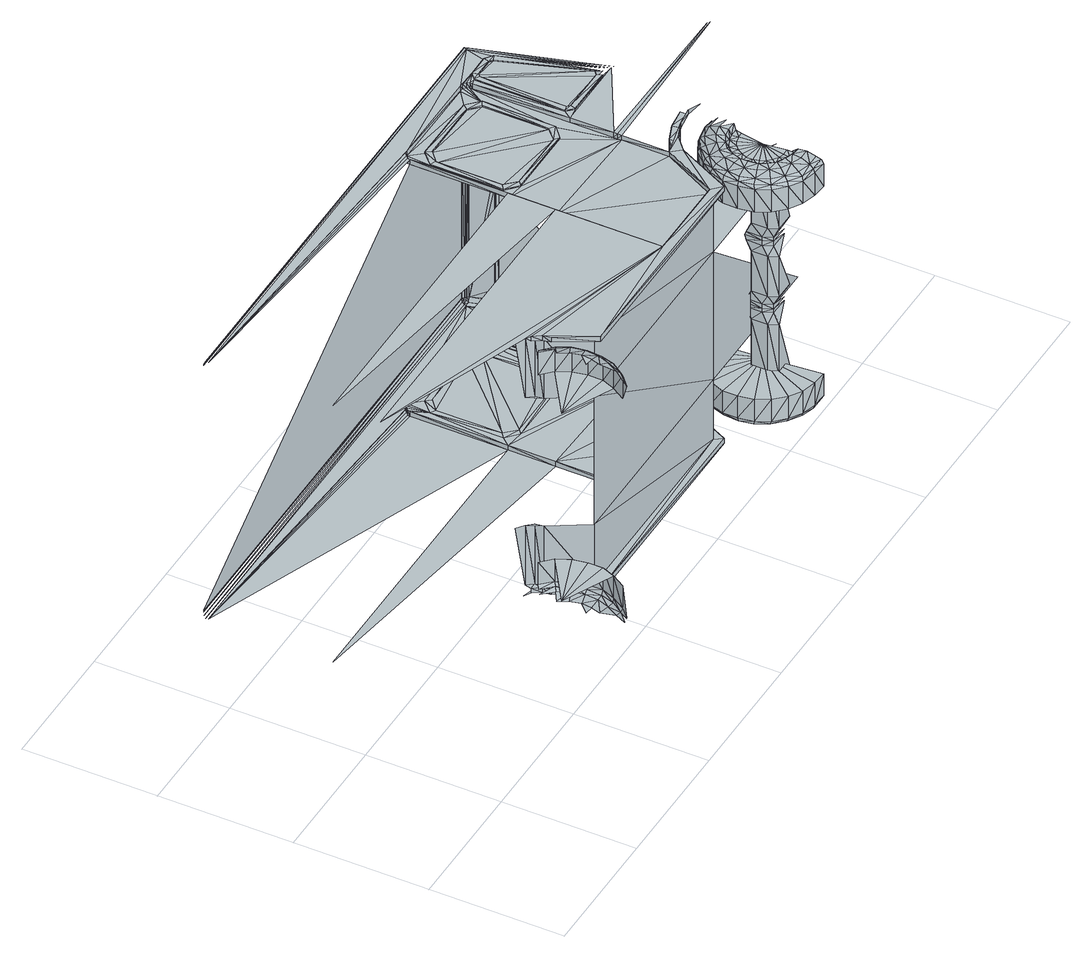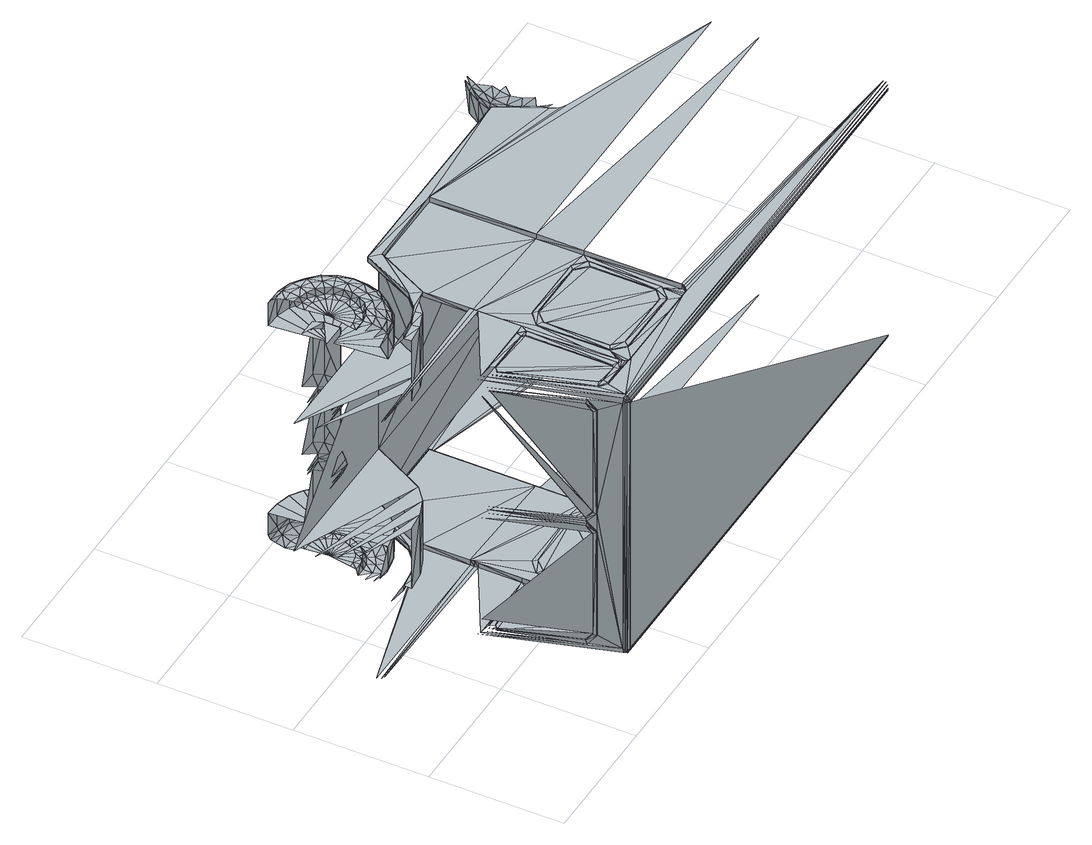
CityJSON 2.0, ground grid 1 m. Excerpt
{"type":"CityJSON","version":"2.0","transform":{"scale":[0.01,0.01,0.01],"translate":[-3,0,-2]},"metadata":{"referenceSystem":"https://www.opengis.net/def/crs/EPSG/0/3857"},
"CityObjects":{
"object1":{"type":"GenericCityObject","geometry":[{"type":"MultiSurface","lod":"3","boundaries":[[[0,1,2]],[[3,4,5]],[[2,6,7]],[[8,5,9]],[[6,10,7]],[[11,8,9]],[[2,12,0]],[[13,5,4]],[[14,0,12]],[[4,15,13]],[[16,2,7]],[[5,17,9]],[[18,19,20]],[[21,22,23]],[[20,7,10]],[[9,23,11]],[[24,25,26]],[[27,28,29]],[[30,15,29]],[[14,31,26]],[[12,2,32]],[[5,13,33]],[[15,30,13]],[[31,14,12]],[[2,16,32]],[[17,5,33]],[[18,34,19]],[[35,22,21]],[[7,20,16]],[[23,9,17]],[[31,24,26]],[[28,30,29]],[[18,36,37]],[[38,22,39]],[[18,37,34]],[[39,22,35]],[[40,12,32]],[[13,41,33]],[[42,43,24]],[[44,45,28]],[[46,47,43]],[[48,49,44]],[[50,32,16]],[[33,51,17]],[[12,40,31]],[[41,13,30]],[[19,16,20]],[[17,21,23]],[[24,31,42]],[[30,28,45]],[[47,46,52]],[[49,48,53]],[[40,42,31]],[[45,41,30]],[[32,50,40]],[[51,33,41]],[[54,55,52]],[[56,57,53]],[[43,42,46]],[[45,44,49]],[[16,19,50]],[[21,17,51]],[[58,59,60]],[[61,62,63]],[[59,64,60]],[[65,61,63]],[[46,54,52]],[[57,49,53]],[[50,66,40]],[[67,51,41]],[[59,58,54]],[[62,61,57]],[[42,68,46]],[[69,45,49]],[[42,40,66]],[[41,45,67]],[[51,35,21]],[[34,50,19]],[[70,71,72]],[[73,74,75]],[[64,59,36]],[[61,65,38]],[[68,42,66]],[[45,69,67]],[[54,46,68]],[[49,57,69]],[[68,59,54]],[[61,69,57]],[[71,70,76]],[[74,73,77]],[[76,78,79]],[[77,80,81]],[[82,83,84]],[[85,86,87]],[[66,50,88]],[[51,67,89]],[[78,76,70]],[[80,77,73]],[[50,34,88]],[[35,51,89]],[[88,68,66]],[[69,89,67]],[[90,71,76]],[[75,91,73]],[[92,76,79]],[[73,93,80]],[[94,36,59]],[[38,95,61]],[[71,90,83]],[[91,75,87]],[[59,68,94]],[[69,61,95]],[[37,88,34]],[[89,39,35]],[[96,87,86]],[[90,84,83]],[[97,81,80]],[[98,79,78]],[[68,88,94]],[[89,69,95]],[[36,94,37]],[[95,38,39]],[[81,99,77]],[[100,101,84]],[[88,37,94]],[[39,89,95]],[[76,92,90]],[[93,73,91]],[[96,86,102]],[[87,96,91]],[[84,90,100]],[[100,92,101]],[[91,102,93]],[[92,100,90]],[[102,91,96]],[[78,70,98]],[[103,80,93]],[[79,104,92]],[[105,93,102]],[[104,101,92]],[[81,97,99]],[[79,98,106]],[[80,103,97]],[[104,79,106]],[[93,105,103]],[[101,104,107]],[[108,109,72]],[[110,111,112]],[[72,109,70]],[[70,109,98]],[[113,114,115]],[[114,116,115]],[[116,117,115]],[[117,118,115]],[[119,120,121]],[[122,99,97]],[[123,106,98]],[[124,97,103]],[[106,125,104]],[[111,74,112]],[[126,105,107]],[[127,103,105]],[[125,107,104]],[[74,77,112]],[[77,99,112]],[[128,110,112]],[[129,119,121]],[[130,128,131]],[[132,133,134]],[[134,121,135]],[[99,136,112]],[[135,121,137]],[[137,121,138]],[[138,121,120]],[[139,128,112]],[[109,140,141]],[[98,109,123]],[[112,142,139]],[[143,109,141]],[[128,139,144]],[[140,109,132]],[[144,131,128]],[[132,145,140]],[[97,124,122]],[[125,106,146]],[[105,126,127]],[[103,127,124]],[[107,125,126]],[[99,122,136]],[[106,123,146]],[[139,142,144]],[[147,115,118]],[[131,144,148]],[[145,132,134]],[[141,140,143]],[[149,150,145]],[[134,151,145]],[[148,113,131]],[[152,149,145]],[[153,148,154]],[[154,155,153]],[[156,148,153]],[[151,152,145]],[[157,153,155]],[[155,154,158]],[[155,159,160]],[[161,149,162]],[[152,162,149]],[[159,155,158]],[[149,161,150]],[[159,163,160]],[[164,155,160]],[[142,112,165]],[[109,143,166]],[[167,160,163]],[[163,159,168]],[[112,136,165]],[[144,169,148]],[[151,134,135]],[[113,148,170]],[[109,166,123]],[[170,148,156]],[[142,171,144]],[[153,157,156]],[[155,164,157]],[[135,172,151]],[[173,113,170]],[[162,152,174]],[[172,152,151]],[[172,135,137]],[[113,173,114]],[[160,167,164]],[[173,170,156]],[[137,175,172]],[[176,114,173]],[[175,152,172]],[[176,173,156]],[[175,137,138]],[[114,176,116]],[[177,176,156]],[[178,152,175]],[[138,178,175]],[[177,116,176]],[[148,169,154]],[[179,177,156]],[[180,156,157]],[[178,138,120]],[[116,177,117]],[[181,152,178]],[[182,158,154]],[[164,180,157]],[[183,174,152]],[[179,117,177]],[[120,181,178]],[[184,179,156]],[[185,159,158]],[[186,163,168]],[[187,150,161]],[[188,164,167]],[[117,179,118]],[[181,120,119]],[[183,152,181]],[[189,168,159]],[[171,169,144]],[[156,180,184]],[[163,186,167]],[[180,164,190]],[[174,183,191]],[[174,192,162]],[[164,188,190]],[[162,193,161]],[[140,145,194]],[[143,140,195]],[[165,171,142]],[[195,166,143]],[[145,150,194]],[[136,196,165]],[[197,126,125]],[[198,124,127]],[[124,199,122]],[[200,125,146]],[[167,201,188]],[[199,136,122]],[[202,146,123]],[[184,203,179]],[[192,174,191]],[[204,118,179]],[[119,205,181]],[[206,180,190]],[[207,184,180]],[[208,190,188]],[[209,191,183]],[[210,211,212]],[[213,214,215]],[[216,212,211]],[[215,217,213]],[[211,210,218]],[[214,213,219]],[[212,220,210]],[[221,215,214]],[[220,212,222]],[[215,221,223]],[[123,166,202]],[[212,216,224]],[[217,215,225]],[[212,226,222]],[[227,215,223]],[[228,218,210]],[[219,229,214]],[[226,212,224]],[[215,227,225]],[[195,140,194]],[[220,228,210]],[[229,221,214]],[[230,220,222]],[[221,231,223]],[[226,230,222]],[[231,227,223]],[[225,232,217]],[[233,224,216]],[[227,234,225]],[[235,226,224]],[[218,228,236]],[[229,219,237]],[[150,187,238]],[[168,189,186]],[[220,230,239]],[[231,221,240]],[[228,220,241]],[[221,229,242]],[[243,244,147]],[[158,182,185]],[[159,185,189]],[[129,121,245]],[[245,246,247]],[[230,226,248]],[[227,231,249]],[[250,251,243]],[[247,252,253]],[[254,220,239]],[[221,255,240]],[[256,257,258]],[[253,259,258]],[[255,221,242]],[[220,254,241]],[[260,261,250]],[[257,262,260]],[[224,233,235]],[[232,225,234]],[[237,263,229]],[[264,236,228]],[[154,169,182]],[[226,235,265]],[[234,227,266]],[[161,267,187]],[[171,165,268]],[[166,195,269]],[[226,270,248]],[[271,227,249]],[[272,228,241]],[[229,273,242]],[[230,274,239]],[[275,231,240]],[[270,226,265]],[[227,271,266]],[[165,196,268]],[[276,230,248]],[[231,277,249]],[[254,272,241]],[[273,255,242]],[[274,254,239]],[[255,275,240]],[[150,238,194]],[[166,269,202]],[[278,235,233]],[[234,279,232]],[[201,167,186]],[[280,265,235]],[[266,281,234]],[[236,264,282]],[[263,237,283]],[[270,276,248]],[[277,271,249]],[[228,272,264]],[[273,229,263]],[[126,197,284]],[[124,198,285]],[[199,124,285]],[[125,200,197]],[[274,230,286]],[[231,275,287]],[[136,199,196]],[[146,202,200]],[[230,276,286]],[[277,231,287]],[[288,270,265]],[[271,289,266]],[[183,181,209]],[[290,211,218]],[[213,291,219]],[[290,216,211]],[[217,291,213]],[[279,234,281]],[[235,278,280]],[[272,254,292]],[[255,273,293]],[[275,255,294]],[[254,274,295]],[[296,282,264]],[[283,297,263]],[[265,280,288]],[[281,266,289]],[[290,218,236]],[[219,291,237]],[[272,296,264]],[[297,273,263]],[[290,233,216]],[[232,291,217]],[[298,274,286]],[[275,299,287]],[[300,127,126]],[[276,298,286]],[[299,277,287]],[[254,301,292]],[[302,255,293]],[[276,270,303]],[[271,277,304]],[[301,254,295]],[[255,302,294]],[[270,288,305]],[[289,271,306]],[[307,272,292]],[[273,308,293]],[[274,309,295]],[[310,275,294]],[[311,280,278]],[[281,312,279]],[[270,313,303]],[[314,271,304]],[[313,270,305]],[[271,314,306]],[[299,275,315]],[[274,298,316]],[[280,317,288]],[[318,281,289]],[[297,283,319]],[[282,296,320]],[[290,236,282]],[[237,291,283]],[[321,276,303]],[[277,322,304]],[[268,169,171]],[[195,323,269]],[[298,276,324]],[[277,299,325]],[[301,307,292]],[[308,302,293]],[[309,274,316]],[[275,310,315]],[[309,301,295]],[[302,310,294]],[[290,278,233]],[[279,291,232]],[[296,272,326]],[[273,297,327]],[[193,162,192]],[[328,186,189]],[[272,307,326]],[[308,273,327]],[[276,321,324]],[[322,277,325]],[[267,161,193]],[[329,316,298]],[[315,330,299]],[[288,331,305]],[[332,289,306]],[[313,321,303]],[[322,314,304]],[[333,298,324]],[[299,334,325]],[[196,335,268]],[[336,188,201]],[[337,189,185]],[[187,338,238]],[[298,333,329]],[[334,299,330]],[[316,329,339]],[[330,315,340]],[[341,185,182]],[[321,333,324]],[[334,322,325]],[[331,313,305]],[[314,332,306]],[[342,316,339]],[[315,343,340]],[[316,342,309]],[[343,315,310]],[[344,285,198]],[[345,284,197]],[[285,346,199]],[[347,197,200]],[[280,311,348]],[[312,281,349]],[[346,196,199]],[[350,200,202]],[[317,280,348]],[[281,318,349]],[[284,300,126]],[[351,198,127]],[[319,352,297]],[[353,320,296]],[[329,354,339]],[[355,330,340]],[[342,356,309]],[[357,343,310]],[[331,288,317]],[[289,332,318]],[[301,309,356]],[[310,302,357]],[[358,296,326]],[[297,359,327]],[[360,329,333]],[[330,361,334]],[[356,362,301]],[[363,357,302]],[[169,268,364]],[[323,195,194]],[[354,342,339]],[[343,355,340]],[[333,321,365]],[[322,334,366]],[[190,208,206]],[[307,358,326]],[[359,308,327]],[[290,282,320]],[[283,291,319]],[[365,360,333]],[[361,366,334]],[[186,328,201]],[[307,301,362]],[[302,308,363]],[[202,269,350]],[[367,365,321]],[[366,368,322]],[[290,311,278]],[[312,291,279]],[[191,209,192]],[[189,337,328]],[[338,187,267]],[[238,338,194]],[[188,336,208]],[[321,313,367]],[[314,322,368]],[[180,206,207]],[[354,329,369]],[[330,355,370]],[[329,360,369]],[[361,330,370]],[[356,342,371]],[[343,357,372]],[[182,169,341]],[[194,373,323]],[[364,374,169]],[[184,207,203]],[[373,194,375]],[[374,364,376]],[[185,341,337]],[[342,354,377]],[[355,343,378]],[[375,379,373]],[[376,380,374]],[[381,348,311]],[[349,382,312]],[[342,383,371]],[[384,343,372]],[[335,385,268]],[[386,147,118]],[[387,317,348]],[[318,388,349]],[[313,331,389]],[[332,314,390]],[[379,375,391]],[[380,376,392]],[[365,367,393]],[[368,366,394]],[[313,395,367]],[[396,314,368]],[[308,397,363]],[[398,307,362]],[[399,356,371]],[[357,400,372]],[[360,365,401]],[[366,361,402]],[[383,342,377]],[[343,384,378]],[[320,353,403]],[[352,319,404]],[[405,331,317]],[[332,406,318]],[[296,358,353]],[[359,297,352]],[[362,356,407]],[[357,363,408]],[[346,285,409]],[[197,347,345]],[[196,346,335]],[[200,350,347]],[[285,344,409]],[[284,345,410]],[[181,205,209]],[[411,365,393]],[[366,412,394]],[[395,313,389]],[[314,396,390]],[[412,366,402]],[[365,411,401]],[[395,393,367]],[[394,396,368]],[[383,399,371]],[[400,384,372]],[[356,399,407]],[[400,357,408]],[[358,307,413]],[[308,359,414]],[[391,415,379]],[[392,416,380]],[[307,398,413]],[[397,308,414]],[[417,201,328]],[[418,411,393]],[[412,419,394]],[[420,362,407]],[[363,421,408]],[[331,422,389]],[[423,332,390]],[[193,338,267]],[[424,354,369]],[[355,425,370]],[[290,320,403]],[[319,291,404]],[[424,369,360]],[[370,425,361]],[[426,427,428]],[[429,430,431]],[[432,433,434]],[[424,377,354]],[[378,425,355]],[[382,291,312]],[[290,381,311]],[[435,434,433]],[[436,428,427]],[[437,431,430]],[[427,426,438]],[[430,429,439]],[[433,432,440]],[[179,203,204]],[[393,395,418]],[[396,394,419]],[[433,441,442]],[[443,428,444]],[[445,434,446]],[[430,447,448]],[[448,437,430]],[[449,446,434]],[[450,444,428]],[[442,435,433]],[[441,433,440]],[[428,443,426]],[[434,445,432]],[[447,430,439]],[[348,381,387]],[[382,349,388]],[[422,395,389]],[[396,423,390]],[[361,425,402]],[[424,360,401]],[[451,407,399]],[[408,452,400]],[[453,328,337]],[[454,446,455]],[[448,454,455]],[[442,456,457]],[[456,444,457]],[[317,387,405]],[[388,318,406]],[[399,383,458]],[[384,400,459]],[[362,420,398]],[[421,363,397]],[[424,383,377]],[[384,425,378]],[[457,460,442]],[[461,457,444]],[[455,462,448]],[[463,455,446]],[[446,454,445]],[[454,448,447]],[[456,442,441]],[[444,456,443]],[[464,403,353]],[[404,465,352]],[[466,337,341]],[[358,464,353]],[[465,359,352]],[[331,405,467]],[[406,332,468]],[[458,451,399]],[[452,459,400]],[[434,435,449]],[[428,436,450]],[[431,437,469]],[[413,470,358]],[[471,414,359]],[[422,331,467]],[[332,423,468]],[[374,472,169]],[[473,418,395]],[[419,474,396]],[[424,401,411]],[[402,425,412]],[[411,418,475]],[[419,412,476]],[[415,391,477]],[[416,392,478]],[[350,269,479]],[[437,448,462]],[[446,449,463]],[[444,450,461]],[[435,442,460]],[[380,472,374]],[[338,480,194]],[[407,451,420]],[[452,408,421]],[[398,481,413]],[[482,397,414]],[[483,335,346]],[[479,347,350]],[[424,458,383]],[[459,425,384]],[[409,483,346]],[[484,345,347]],[[460,457,485]],[[457,461,485]],[[462,455,486]],[[455,463,486]],[[487,427,438]],[[488,409,344]],[[489,410,345]],[[490,440,432]],[[491,438,426]],[[492,439,429]],[[118,204,386]],[[205,119,493]],[[443,491,426]],[[445,490,432]],[[494,429,431]],[[440,495,441]],[[439,496,447]],[[418,497,475]],[[498,419,476]],[[420,499,398]],[[500,421,397]],[[495,456,441]],[[496,454,447]],[[336,206,208]],[[395,422,473]],[[423,396,474]],[[469,494,431]],[[501,445,454]],[[502,443,456]],[[451,458,503]],[[459,452,504]],[[424,411,475]],[[412,425,476]],[[201,417,336]],[[416,472,380]],[[474,419,505]],[[418,473,506]],[[424,503,458]],[[504,425,459]],[[497,418,506]],[[419,498,505]],[[507,420,451]],[[421,508,452]],[[328,453,417]],[[503,507,451]],[[508,504,452]],[[403,464,509]],[[465,404,510]],[[427,511,436]],[[464,358,470]],[[359,465,471]],[[414,471,482]],[[470,413,481]],[[290,403,509]],[[404,291,510]],[[206,336,417]],[[512,192,209]],[[206,453,207]],[[511,450,436]],[[513,469,437]],[[514,449,435]],[[462,513,437]],[[460,514,435]],[[481,398,499]],[[397,482,500]],[[338,193,512]],[[424,475,497]],[[476,425,498]],[[515,516,415]],[[512,480,338]],[[192,512,193]],[[453,206,417]],[[449,517,463]],[[450,518,461]],[[453,203,207]],[[421,500,519]],[[499,420,520]],[[424,521,503]],[[522,425,504]],[[517,486,463]],[[518,485,461]],[[508,421,519]],[[420,507,520]],[[523,460,485]],[[524,462,486]],[[337,466,453]],[[507,503,521]],[[504,508,522]],[[335,483,385]],[[347,479,484]],[[478,525,416]],[[477,526,415]],[[375,194,480]],[[483,409,527]],[[345,484,489]],[[410,528,284]],[[391,375,480]],[[529,478,530]],[[409,488,527]],[[410,489,531]],[[341,169,472]],[[532,515,533]],[[530,534,529]],[[526,515,415]],[[203,453,466]],[[535,507,521]],[[508,536,522]],[[507,537,520]],[[538,508,519]],[[520,539,499]],[[540,519,500]],[[424,535,521]],[[536,425,522]],[[541,509,464]],[[510,542,465]],[[470,541,464]],[[542,471,465]],[[481,543,470]],[[544,482,471]],[[499,545,481]],[[546,500,482]],[[515,532,516]],[[534,530,547]],[[548,478,529]],[[477,391,480]],[[198,351,344]],[[549,534,547]],[[533,550,532]],[[209,205,512]],[[534,549,551]],[[550,533,552]],[[507,535,553]],[[536,508,554]],[[549,555,551]],[[556,552,557]],[[537,507,553]],[[508,538,554]],[[525,472,416]],[[558,533,515]],[[559,529,534]],[[466,341,472]],[[424,560,535]],[[561,425,536]],[[539,520,537]],[[519,540,538]],[[290,509,562]],[[510,291,563]],[[555,549,564]],[[552,556,550]],[[203,466,204]],[[565,379,415]],[[392,566,478]],[[567,552,533]],[[545,499,539]],[[500,546,540]],[[568,385,483]],[[569,484,479]],[[527,568,483]],[[570,489,484]],[[543,481,545]],[[482,544,546]],[[571,536,554]],[[535,572,553]],[[541,470,543]],[[471,542,544]],[[205,573,512]],[[509,541,562]],[[542,510,563]],[[574,527,488]],[[575,531,489]],[[576,534,551]],[[553,577,537]],[[578,554,538]],[[573,579,512]],[[577,539,537]],[[540,578,538]],[[580,548,529]],[[572,535,560]],[[536,571,561]],[[581,557,552]],[[582,551,555]],[[579,480,512]],[[323,583,269]],[[531,584,410]],[[525,478,548]],[[526,477,585]],[[204,466,586]],[[587,545,539]],[[546,588,540]],[[585,477,480]],[[577,553,572]],[[554,578,571]],[[586,466,589]],[[493,573,205]],[[586,386,204]],[[590,543,545]],[[544,591,546]],[[493,119,129]],[[589,466,472]],[[592,516,532]],[[593,547,530]],[[478,566,530]],[[558,515,526]],[[573,493,594]],[[386,586,595]],[[596,549,547]],[[543,597,541]],[[598,544,542]],[[597,562,541]],[[563,598,542]],[[599,532,550]],[[385,568,600]],[[484,569,570]],[[557,601,556]],[[602,555,564]],[[589,595,586]],[[594,579,573]],[[603,564,549]],[[601,550,556]],[[344,604,488]],[[583,479,269]],[[595,589,605]],[[579,594,606]],[[568,527,607]],[[489,570,575]],[[533,558,567]],[[529,559,580]],[[608,323,373]],[[364,609,376]],[[527,574,607]],[[531,575,610]],[[472,605,589]],[[606,480,579]],[[376,611,392]],[[612,373,379]],[[595,613,386]],[[480,606,614]],[[605,472,615]],[[615,525,548]],[[585,614,526]],[[534,576,559]],[[614,585,480]],[[525,615,472]],[[548,580,615]],[[605,613,595]],[[552,567,581]],[[526,614,558]],[[615,613,605]],[[557,581,616]],[[551,582,576]],[[594,493,617]],[[616,618,557]],[[580,613,615]],[[606,594,617]],[[610,619,531]],[[620,570,569]],[[621,600,568]],[[614,606,617]],[[617,567,558]],[[622,580,559]],[[558,614,617]],[[613,623,386]],[[555,602,582]],[[624,559,576]],[[567,625,581]],[[625,616,581]],[[626,576,582]],[[567,617,627]],[[580,622,613]],[[559,624,622]],[[625,567,627]],[[415,516,565]],[[616,625,628]],[[576,626,624]],[[623,147,386]],[[628,629,616]],[[630,622,624]],[[631,628,625]],[[632,624,626]],[[633,627,617]],[[634,613,622]],[[635,625,627]],[[582,636,626]],[[617,493,633]],[[532,599,592]],[[516,592,637]],[[547,593,596]],[[564,603,602]],[[550,601,599]],[[549,596,603]],[[601,557,618]],[[530,566,593]],[[628,631,638]],[[624,632,630]],[[516,637,565]],[[625,635,631]],[[629,628,638]],[[626,639,632]],[[622,630,634]],[[636,582,602]],[[627,633,635]],[[613,634,623]],[[618,616,629]],[[633,493,129]],[[639,626,636]],[[640,638,631]],[[639,630,632]],[[641,602,603]],[[618,599,601]],[[638,640,629]],[[630,639,642]],[[630,643,634]],[[644,631,635]],[[643,630,642]],[[631,644,640]],[[643,623,634]],[[645,635,633]],[[636,642,639]],[[646,629,640]],[[641,643,642]],[[644,646,640]],[[642,636,641]],[[629,646,618]],[[647,147,623]],[[623,643,647]],[[635,645,644]],[[648,644,645]],[[649,647,643]],[[645,633,129]],[[650,147,647]],[[648,645,129]],[[565,648,129]],[[566,651,147]],[[652,565,129]],[[651,243,147]],[[245,652,129]],[[260,653,257]],[[654,253,258]],[[655,245,247]],[[656,250,243]],[[253,655,247]],[[657,260,250]],[[653,654,257]],[[258,257,654]],[[653,260,658]],[[253,654,659]],[[655,253,659]],[[260,657,658]],[[654,655,659]],[[657,653,658]],[[250,656,657]],[[243,651,656]],[[652,245,660]],[[245,655,660]],[[661,662,653]],[[654,653,662]],[[653,657,661]],[[655,654,662]],[[663,664,651]],[[665,666,652]],[[667,652,660]],[[651,668,656]],[[668,657,656]],[[655,667,660]],[[657,668,661]],[[667,655,662]],[[652,667,665]],[[668,651,664]],[[668,667,661]],[[662,661,667]],[[664,669,665]],[[670,669,664]],[[669,671,665]],[[671,672,665]],[[673,670,664]],[[672,674,665]],[[675,671,669]],[[676,673,664]],[[677,678,679]],[[680,681,682]],[[683,684,680]],[[678,677,685]],[[682,686,687]],[[679,688,689]],[[665,668,664]],[[668,665,667]],[[670,690,669]],[[691,672,671]],[[679,692,677]],[[682,693,680]],[[694,671,675]],[[672,695,674]],[[696,670,673]],[[669,697,675]],[[677,698,685]],[[680,699,683]],[[700,679,689]],[[701,682,687]],[[690,670,702]],[[672,691,703]],[[671,694,691]],[[695,672,703]],[[670,696,702]],[[697,669,690]],[[692,679,704]],[[693,682,705]],[[698,677,692]],[[679,700,704]],[[682,701,705]],[[699,680,693]],[[706,675,697]],[[675,706,694]],[[673,707,696]],[[708,674,695]],[[709,683,699]],[[687,710,701]],[[689,711,700]],[[712,685,698]],[[692,690,702]],[[691,705,703]],[[690,692,704]],[[705,691,693]],[[701,703,705]],[[700,690,704]],[[702,698,692]],[[691,699,693]],[[703,701,695]],[[690,700,697]],[[698,702,696]],[[699,691,694]],[[710,695,701]],[[700,706,697]],[[696,712,698]],[[706,699,694]]]}]}
},
"vertices":[
[194,18,304],[188,9,302],[196,16,302],[188,9,98],[194,18,96],[196,16,98],[189,8,299],[197,15,299],[189,8,101],[197,15,101],[197,15,280],[197,15,120],[199,27,304],[199,27,96],[193,30,306],[193,30,94],[203,25,299],[203,25,101],[165,43,280],[207,35,280],[203,25,280],[207,35,120],[165,43,120],[203,25,120],[196,45,306],[189,38,306],[195,37,306],[189,38,94],[196,45,94],[195,37,94],[202,36,96],[202,36,304],[202,25,302],[202,25,98],[207,46,280],[207,46,120],[200,67,280],[205,57,280],[200,67,120],[205,57,120],[205,35,302],[205,35,98],[203,46,304],[194,53,306],[194,53,94],[203,46,96],[201,56,304],[190,60,306],[190,60,94],[201,56,96],[207,35,299],[207,35,101],[196,64,304],[196,64,96],[199,66,302],[189,72,304],[189,72,96],[199,66,98],[191,74,302],[200,67,299],[192,75,299],[200,67,101],[191,74,98],[192,75,101],[192,75,280],[192,75,120],[206,46,302],[206,46,98],[204,57,302],[204,57,98],[198,75,90],[194,81,94],[194,81,90],[198,75,305],[194,81,309],[194,81,305],[198,75,94],[198,75,309],[199,69,90],[199,69,94],[199,69,305],[199,69,309],[189,90,145],[195,86,94],[195,86,145],[189,90,305],[195,86,254],[195,86,305],[207,46,299],[207,46,101],[199,81,94],[199,81,305],[200,75,94],[200,75,305],[205,57,299],[205,57,101],[199,81,254],[215,41,305],[215,41,90],[215,41,309],[199,81,145],[200,75,145],[200,75,254],[217,47,305],[217,47,94],[217,47,254],[215,41,94],[217,47,145],[189,84,90],[314,48,90],[72,127,309],[189,84,309],[314,48,309],[314,234,309],[314,236,309],[72,254,309],[316,238,309],[318,240,309],[320,240,309],[320,240,90],[318,240,90],[72,254,90],[386,41,305],[386,41,90],[382,47,305],[382,47,94],[382,47,145],[382,47,254],[314,127,309],[429,254,90],[72,162,309],[314,162,309],[314,127,90],[72,162,90],[314,162,90],[314,234,90],[386,41,309],[314,236,90],[316,238,90],[314,48,305],[314,127,94],[314,48,94],[379,48,305],[379,48,94],[314,127,305],[314,162,94],[386,41,94],[429,254,309],[314,162,305],[319,168,94],[328,160,94],[314,234,94],[319,222,94],[319,168,305],[328,160,305],[319,168,306],[319,222,305],[319,222,306],[328,160,306],[331,163,306],[323,171,306],[331,163,94],[323,171,94],[323,171,305],[323,220,306],[379,48,309],[379,48,90],[323,220,305],[331,163,305],[400,124,305],[314,234,305],[400,89,305],[314,236,94],[314,236,305],[323,220,94],[316,238,94],[316,238,305],[318,240,305],[318,240,94],[320,240,305],[328,231,306],[320,240,94],[382,160,305],[328,231,94],[328,231,305],[382,160,306],[379,163,305],[379,163,94],[331,227,305],[379,163,306],[331,227,306],[331,227,94],[379,227,94],[387,220,94],[400,124,94],[400,89,94],[406,82,309],[404,88,94],[404,88,254],[406,82,305],[406,82,94],[387,171,305],[406,82,90],[382,231,305],[394,240,305],[394,240,94],[379,227,306],[382,231,306],[379,227,305],[382,231,94],[401,39,299],[403,28,280],[403,28,299],[403,28,120],[401,39,101],[403,28,101],[408,18,280],[408,18,120],[401,39,280],[401,39,120],[402,39,302],[402,39,98],[404,29,302],[404,29,98],[408,18,299],[408,18,101],[409,19,302],[409,19,98],[401,50,299],[401,50,101],[408,30,304],[408,30,96],[416,10,120],[416,10,280],[416,10,101],[416,10,299],[401,50,280],[401,50,120],[382,160,94],[405,40,304],[405,40,96],[403,50,302],[403,50,98],[430,256,309],[72,256,309],[430,256,90],[72,256,90],[429,257,92],[412,21,304],[412,21,96],[429,257,307],[72,257,307],[72,257,92],[429,258,94],[406,49,304],[406,49,96],[73,258,95],[429,258,304],[429,258,95],[73,258,94],[429,258,305],[73,258,305],[73,258,304],[405,61,101],[405,61,299],[417,11,302],[417,11,98],[387,171,94],[400,89,309],[400,89,90],[419,14,304],[419,14,96],[406,60,302],[406,60,98],[412,40,306],[412,40,94],[418,25,306],[418,25,94],[425,4,280],[425,4,120],[425,4,299],[425,4,101],[405,61,280],[405,61,120],[404,88,145],[404,88,305],[414,32,306],[414,32,94],[426,5,302],[426,5,98],[443,43,280],[443,43,120],[409,59,304],[409,59,96],[413,48,94],[413,48,306],[411,70,299],[411,70,101],[420,34,306],[420,34,94],[499,47,145],[415,56,306],[415,56,94],[423,19,306],[423,19,94],[427,8,304],[427,8,96],[414,67,304],[414,67,96],[419,47,306],[419,47,94],[436,1,280],[436,1,120],[430,15,306],[430,15,94],[419,41,94],[419,41,306],[436,2,302],[436,2,98],[411,70,120],[411,70,280],[427,24,306],[427,24,94],[400,124,90],[423,29,306],[423,29,94],[412,69,302],[412,69,98],[387,171,306],[422,35,302],[422,35,98],[437,5,304],[437,5,96],[425,30,302],[425,30,98],[416,91,309],[387,220,305],[391,168,306],[391,168,94],[421,41,302],[421,41,98],[391,168,305],[421,47,302],[421,47,98],[415,97,254],[415,97,94],[416,91,305],[416,91,94],[436,1,299],[436,1,101],[416,91,90],[499,47,254],[419,78,101],[419,78,299],[426,41,302],[426,41,98],[421,53,306],[421,53,94],[420,77,302],[420,77,98],[429,33,302],[429,33,98],[420,63,306],[420,63,94],[400,124,309],[429,26,302],[429,26,98],[433,21,306],[433,21,94],[427,37,302],[427,37,98],[423,52,302],[423,52,98],[400,127,90],[400,127,305],[400,127,94],[400,127,309],[426,46,302],[426,46,98],[400,130,90],[400,130,305],[447,0,280],[447,0,120],[428,50,302],[428,50,98],[429,96,309],[394,240,309],[447,0,299],[447,0,101],[438,12,306],[438,12,94],[400,130,94],[400,130,309],[434,22,302],[434,22,98],[439,19,306],[439,19,94],[426,68,94],[426,68,306],[426,57,302],[426,57,98],[432,30,302],[432,30,98],[419,78,280],[419,78,120],[447,2,302],[447,2,98],[424,59,306],[424,59,94],[415,97,305],[415,97,145],[436,27,302],[436,27,98],[422,74,304],[422,74,96],[400,162,90],[400,162,305],[387,220,306],[439,21,302],[439,21,98],[429,63,306],[429,63,94],[446,12,306],[446,12,94],[443,43,302],[443,43,98],[436,27,241],[433,34,286],[433,34,241],[436,27,114],[433,34,159],[433,34,114],[436,27,183],[433,34,217],[433,34,183],[433,46,217],[433,46,286],[433,46,159],[436,27,286],[436,27,159],[436,27,217],[436,31,225],[433,38,225],[436,31,232],[433,38,232],[436,31,175],[433,38,175],[436,31,168],[433,38,168],[433,46,183],[433,46,241],[430,61,302],[430,61,98],[391,222,306],[436,31,171],[433,38,171],[436,31,229],[433,38,229],[430,54,302],[430,54,98],[433,50,225],[433,50,232],[433,50,168],[433,50,175],[429,83,299],[429,83,101],[391,222,305],[446,5,304],[446,5,96],[433,46,114],[429,82,302],[429,82,98],[400,236,305],[445,18,306],[445,18,94],[440,26,302],[440,26,98],[400,162,94],[400,162,309],[429,96,90],[400,236,94],[430,79,304],[430,79,96],[429,96,305],[429,96,94],[433,51,229],[433,51,171],[450,27,286],[428,102,254],[428,102,94],[450,27,183],[450,27,241],[450,27,114],[394,240,90],[453,34,114],[450,31,225],[450,31,168],[445,26,302],[445,26,98],[433,72,306],[433,72,94],[450,31,171],[450,31,229],[433,57,302],[433,57,98],[445,20,98],[445,20,302],[436,64,302],[436,64,98],[429,83,280],[429,83,120],[453,46,286],[391,222,94],[453,46,159],[453,46,217],[404,168,90],[409,163,90],[453,50,175],[453,50,232],[435,66,94],[435,66,306],[437,59,302],[437,59,98],[453,51,229],[453,51,171],[400,234,305],[400,234,90],[428,102,305],[497,62,145],[404,168,309],[409,163,309],[428,102,145],[409,163,89],[404,168,89],[404,168,310],[442,60,302],[442,60,98],[441,67,306],[441,67,94],[441,74,306],[441,74,94],[440,85,299],[440,85,101],[440,84,302],[440,84,98],[440,81,304],[440,81,96],[409,163,310],[400,234,309],[410,167,310],[410,167,89],[408,169,310],[408,169,89],[441,65,302],[441,65,98],[408,169,309],[410,167,90],[408,169,90],[404,235,90],[404,235,310],[446,60,302],[446,60,98],[440,85,280],[440,85,120],[410,167,309],[457,162,90],[457,162,309],[404,235,89],[443,98,305],[443,98,90],[443,98,94],[447,65,98],[447,65,302],[397,240,94],[443,104,254],[443,104,94],[408,233,310],[448,67,306],[448,67,94],[399,238,94],[404,235,309],[408,233,89],[408,233,309],[529,124,90],[492,75,145],[400,234,94],[397,240,305],[449,73,306],[449,73,94],[399,238,305],[450,80,304],[450,80,96],[447,163,89],[447,163,309],[397,240,90],[397,240,309],[447,163,310],[451,85,299],[451,85,101],[445,167,89],[443,98,309],[445,167,90],[445,167,309],[445,167,310],[497,62,254],[399,238,309],[399,238,90],[443,104,305],[528,127,90],[528,127,309],[443,104,145],[526,128,309],[526,128,90],[409,239,309],[400,236,90],[400,236,309],[408,233,90],[409,239,90],[449,170,90],[483,87,145],[456,96,90],[456,96,305],[409,239,310],[425,239,309],[410,235,310],[410,235,89],[410,235,309],[409,239,89],[410,235,90],[427,233,90],[424,235,310],[424,235,89],[424,235,309],[425,239,90],[425,239,310],[425,239,89],[449,170,309],[447,163,90],[424,235,90],[427,233,309],[427,233,89],[449,170,310],[427,233,310],[431,235,310],[431,235,89],[431,235,90],[449,170,89],[431,235,309],[453,169,90],[453,169,310],[453,169,309],[432,254,308],[432,254,91],[430,258,304],[430,258,95],[431,257,93],[432,256,307],[431,257,306],[430,258,305],[430,258,94],[432,256,92],[432,257,305],[432,257,94],[460,162,308],[433,254,304],[433,254,95],[460,162,91],[433,256,94],[433,256,305],[438,238,208],[438,238,296],[438,238,192],[438,238,104],[440,231,304],[440,231,96],[440,231,200],[461,162,304],[439,235,295],[459,170,301],[439,235,209],[439,235,191],[460,165,105],[439,235,105],[440,230,197],[460,165,191],[440,230,301],[459,170,99],[440,230,99],[460,165,295],[440,230,203],[439,238,208],[439,238,192],[440,236,295],[440,236,191],[441,232,199],[441,232,96],[441,232,304],[441,232,201],[441,231,301],[441,231,197],[441,231,203],[441,231,99],[439,238,296],[439,238,104],[440,236,209],[440,236,105],[460,169,200],[460,169,304],[460,169,96],[460,170,197],[460,170,99],[460,170,203],[460,170,301]
]}
